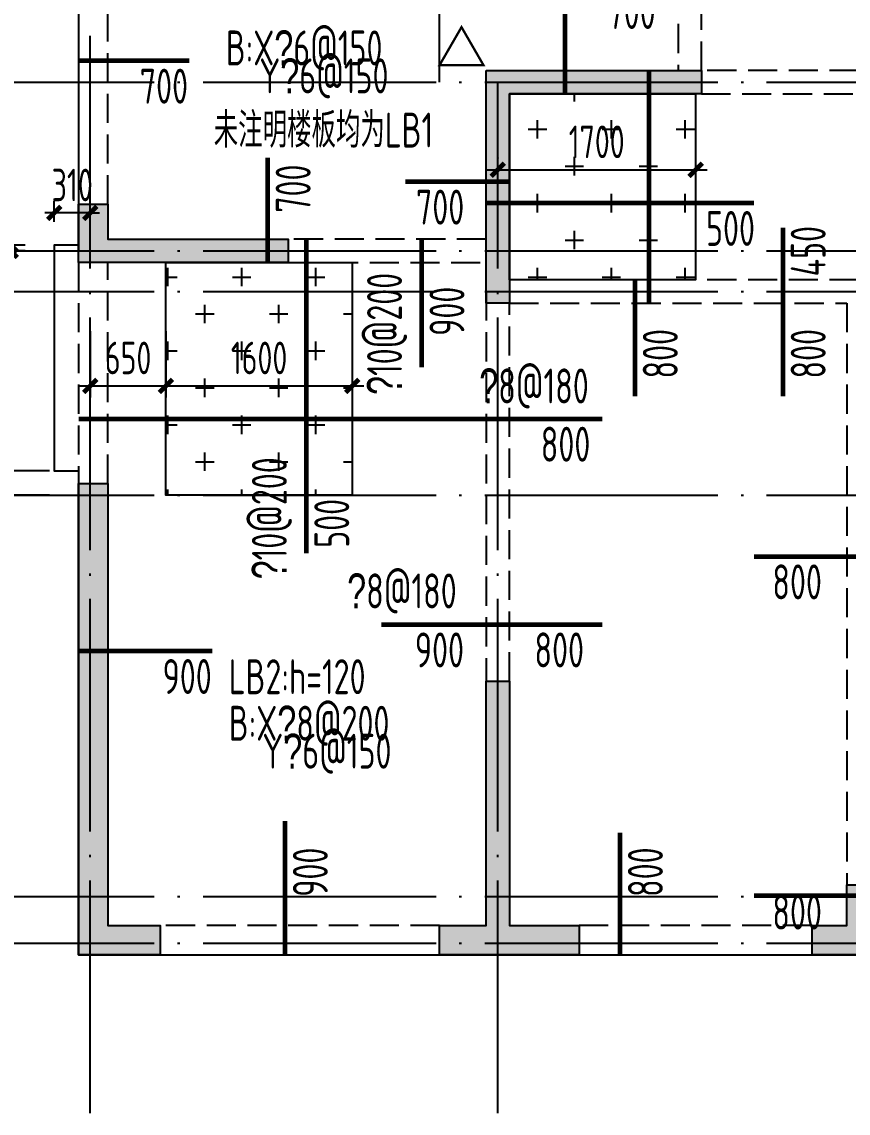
# Model space of a CAD drawing. Extents: x 154268 to 5133249, y -1832900 to 601179.
# Drawn here: x 268103 to 275201, y 551787 to 561168 of the extents above; entities that cross this region are included whole.
import ezdxf
from ezdxf.enums import TextEntityAlignment as Align

# ---------------------------------------------------------------- set-up
doc = ezdxf.new("R2010")
doc.units = 0
doc.header["$LTSCALE"] = 1000
doc.linetypes.add('DASH', pattern=[0.35, 0.25, -0.1])
doc.linetypes.add('DOTE', pattern=[2.42, 2, -0.2, 0.02, -0.2])
for name, color, linetype in [('A-ANNO-AXIS', 94, 'Continuous'), ('A-ANNO-DOTE', 15, 'DOTE'), ('DIM', 3, 'Continuous'), ('FLOOR_NUM', 7, 'Continuous'), ('HATCH', 254, 'Continuous'), ('S-BASE-SING-实线', 7, 'Continuous'), ('S-BEAM-实线', 4, 'Continuous'), ('S-FLOOR-UP-文字', 7, 'Continuous'), ('S-FLOOR-UP-标注', 3, 'Continuous'), ('S-FLOOR-UP-钢筋', 13, 'Continuous'), ('S-WALL-砼墙', 60, 'Continuous'), ('WCOL', 7, 'Continuous'), ('卫生间边线', 2, 'Continuous')]:
    doc.layers.add(name, color=color, linetype=linetype)
doc.styles.add('TSSD_Dimension', font='tssdeng.shx', dxfattribs={"width": 0.7, "bigfont": 'Hztxt.shx'})
doc.styles.add('TSSD_Label', font='tssdeng.shx', dxfattribs={"width": 0.7, "bigfont": 'hztxt.shx'})
doc.styles.add('tssd_rein', font='tssdeng.shx', dxfattribs={"width": 0.7, "bigfont": 'hztxt.shx'})
doc.dimstyles.get("Standard").update_dxf_attribs({"dimtxt": 300, "dimasz": 100, "dimexe": 100, "dimexo": 250, "dimgap": 100, "dimtad": 1, "dimdec": 0, "dimzin": 0, "dimdsep": 46, "dimtxsty": 'TSSD_Dimension', "dimblk": 'ARCHTICK', "dimblk1": 'ARCHTICK', "dimblk2": 'ARCHTICK', "dimcen": 0, "dimdle": 100, "dimclrt": 7, "dimadec": 0, "dimazin": 0, "dimtfac": 1, "dimtdec": 0, "dimtix": 1, "dimtmove": 2, "dimatfit": 3, "dimfxl": 1, "dimtolj": 1, "dimtzin": 0, "dimarcsym": 0})
doc.dimstyles.new('TSSD_100_100$0', dxfattribs={"dimtxt": 280, "dimasz": 80, "dimexe": 100, "dimexo": 250, "dimgap": 100, "dimtad": 1, "dimdec": 0, "dimzin": 0, "dimdsep": 46, "dimtxsty": 'TSSD_Dimension', "dimblk": 'ARCHTICK', "dimcen": 0, "dimdle": 100, "dimclrd": 3, "dimclre": 3, "dimclrt": 7, "dimadec": 0, "dimazin": 0, "dimtfac": 1, "dimtdec": 0, "dimtix": 1, "dimtmove": 2, "dimatfit": 3, "dimldrblk": 'ARCHTICK', "dimfxl": 100, "dimtolj": 1, "dimtzin": 0, "dimarcsym": 0})
pattern_1 = [(0, (-4095395.14, 1870566.54), (317.5, 317.5), [158.75, -476.25]), (90, (-4095315.76, 1870487.16), (-317.5, 317.5), [158.75, -476.25])]

# ---------------------------------------------------------------- blocks, each defined once
blk = doc.blocks.new('T4zw1')
at = {"layer": 'A-ANNO-DOTE'}
for p, q in [((1555856.5, -2354198.9), (1555856.5, -2338822.9)), ((1558856.5, -2345336.9), (1558856.5, -2338822.9)), ((1554406.3, -2345336.9), (1601542.4, -2345336.9)), ((1559356.5, -2354198.9), (1559356.5, -2345336.9)), ((1554406.3, -2346786.9), (1601542.4, -2346786.9)), ((1554406.3, -2347136.9), (1601542.4, -2347136.9)), ((1554406.3, -2348886.9), (1601542.4, -2348886.9)), ((1554406.3, -2352336.9), (1601542.4, -2352336.9)), ((1554406.3, -2352736.9), (1601542.4, -2352736.9))]:
    blk.add_line(p, q, dxfattribs=at)
blk = doc.blocks.new('*D4869')
at = {"layer": 'Defpoints', "color": 0, "transparency": 16777216}
for p in [(150, 2509.3), (1049.9, 2509.3), (1049.9, 2209.3)]:
    blk.add_point(p, dxfattribs=at)
at = {"layer": 'S-FLOOR-UP-标注', "color": 3, "transparency": 16777216, "insert": (832.5, 2291.4), "char_height": 300, "attachment_point": 5, "style": 'TSSD_Dimension'}
blk.add_mtext('\\A1;900', dxfattribs=at)
blk = doc.blocks.new('_None')
blk = doc.blocks.new('*D4870')
at = {"layer": 'Defpoints', "color": 0, "transparency": 16777216}
for p in [(1672.6, 1049.9), (1972.6, 1049.9), (1672.6, 150)]:
    blk.add_point(p, dxfattribs=at)
at = {"layer": 'S-FLOOR-UP-文字', "color": 3, "transparency": 16777216, "insert": (1890.4, 609.4), "char_height": 300, "attachment_point": 5, "rotation": 90, "style": 'TSSD_Dimension'}
blk.add_mtext('\\A1;900', dxfattribs=at)
blk = doc.blocks.new('*D4871')
at = {"layer": 'Defpoints', "color": 0, "transparency": 16777216}
for p in [(4550.8, 949.9), (4850.8, 949.9), (4550.8, 150)]:
    blk.add_point(p, dxfattribs=at)
at = {"layer": 'S-FLOOR-UP-标注', "color": 3, "transparency": 16777216, "insert": (4768.7, 609.4), "char_height": 300, "attachment_point": 5, "rotation": 90, "style": 'TSSD_Dimension'}
blk.add_mtext('\\A1;800', dxfattribs=at)
blk = doc.blocks.new('*D4873')
at = {"layer": 'Defpoints', "color": 0, "transparency": 16777216}
for p in [(150, 7583.4), (849.9, 7583.4), (849.9, 7283.4)]:
    blk.add_point(p, dxfattribs=at)
at = {"layer": 'S-FLOOR-UP-标注', "color": 3, "transparency": 16777216, "insert": (632.5, 7365.5), "char_height": 300, "attachment_point": 5, "style": 'TSSD_Dimension'}
blk.add_mtext('\\A1;700', dxfattribs=at)
blk = doc.blocks.new('*D4851')
at = {"layer": 'Defpoints', "color": 0, "transparency": 16777216}
for p in [(1856.7, 3850), (2156.7, 3850), (1856.7, 3350.1)]:
    blk.add_point(p, dxfattribs=at)
at = {"layer": 'S-FLOOR-UP-标注', "color": 3, "transparency": 16777216, "insert": (2074.6, 3607.8), "char_height": 300, "attachment_point": 5, "rotation": 90, "style": 'TSSD_Dimension'}
blk.add_mtext('\\A1;500', dxfattribs=at)
blk = doc.blocks.new('*D4852')
at = {"layer": 'Defpoints', "color": 0, "transparency": 16777216}
for p in [(1525, 6749.9), (1825, 6749.9), (1525, 6050)]:
    blk.add_point(p, dxfattribs=at)
at = {"layer": 'S-FLOOR-UP-标注', "color": 3, "transparency": 16777216, "insert": (1742.8, 6484.5), "char_height": 300, "attachment_point": 5, "rotation": 90, "style": 'TSSD_Dimension'}
blk.add_mtext('\\A1;700', dxfattribs=at)
blk = doc.blocks.new('*D4853')
at = {"layer": 'Defpoints', "color": 0, "transparency": 16777216}
for p in [(2500.1, 2737.8), (3400, 2737.8), (2500.1, 2437.8)]:
    blk.add_point(p, dxfattribs=at)
at = {"layer": 'S-FLOOR-UP-标注', "color": 3, "transparency": 16777216, "insert": (2999.4, 2519.9), "char_height": 300, "attachment_point": 5, "style": 'TSSD_Dimension'}
blk.add_mtext('\\A1;900', dxfattribs=at)
blk = doc.blocks.new('*D4854')
at = {"layer": 'Defpoints', "color": 0, "transparency": 16777216}
for p in [(3600, 2737.8), (4399.9, 2737.8), (3600, 2437.8)]:
    blk.add_point(p, dxfattribs=at)
at = {"layer": 'S-FLOOR-UP-标注', "color": 3, "transparency": 16777216, "insert": (4028.3, 2519.9), "char_height": 300, "attachment_point": 5, "style": 'TSSD_Dimension'}
blk.add_mtext('\\A1;800', dxfattribs=at)
blk = doc.blocks.new('*D4856')
at = {"layer": 'Defpoints', "color": 0, "transparency": 16777216}
for p in [(5700.1, 3322.4), (6500, 3322.4), (6500, 3022.4)]:
    blk.add_point(p, dxfattribs=at)
at = {"layer": 'S-FLOOR-UP-标注', "color": 3, "transparency": 16777216, "insert": (6071.7, 3104.6), "char_height": 300, "attachment_point": 5, "style": 'TSSD_Dimension'}
blk.add_mtext('\\A1;800', dxfattribs=at)
blk = doc.blocks.new('*D4860')
at = {"layer": 'Defpoints', "color": 0, "transparency": 16777216}
for p in [(4350.1, 8225), (5050, 8225), (4350.1, 7925)]:
    blk.add_point(p, dxfattribs=at)
at = {"layer": 'S-FLOOR-UP-标注', "color": 3, "transparency": 16777216, "insert": (4649.4, 8007.2), "char_height": 300, "attachment_point": 5, "style": 'TSSD_Dimension'}
blk.add_mtext('\\A1;700', dxfattribs=at)
blk = doc.blocks.new('*D4959')
at = {"layer": 'Defpoints', "color": 0, "transparency": 16777216}
for p in [(5700.1, 484.2), (6500, 484.2), (6500, 184.2)]:
    blk.add_point(p, dxfattribs=at)
at = {"layer": 'S-FLOOR-UP-标注', "color": 3, "transparency": 16777216, "insert": (6071.7, 266.3), "char_height": 300, "attachment_point": 5, "style": 'TSSD_Dimension'}
blk.add_mtext('\\A1;800', dxfattribs=at)
blk = doc.blocks.new('*D4965')
at = {"layer": 'Defpoints', "color": 0, "transparency": 16777216}
for p in [(3600, 4505.8), (4399.9, 4505.8), (4399.9, 4205.8)]:
    blk.add_point(p, dxfattribs=at)
at = {"layer": 'S-FLOOR-UP-标注', "color": 3, "transparency": 16777216, "insert": (4082.5, 4287.9), "char_height": 300, "attachment_point": 5, "style": 'TSSD_Dimension'}
blk.add_mtext('\\A1;800', dxfattribs=at)
blk = doc.blocks.new('*D4966')
at = {"layer": 'Defpoints', "color": 0, "transparency": 16777216}
for p in [(2845.9, 5850), (3145.9, 5850), (2845.9, 4950.1)]:
    blk.add_point(p, dxfattribs=at)
at = {"layer": 'S-FLOOR-UP-标注', "color": 3, "transparency": 16777216, "insert": (3063.8, 5430.8), "char_height": 300, "attachment_point": 5, "rotation": 90, "style": 'TSSD_Dimension'}
blk.add_mtext('\\A1;900', dxfattribs=at)
blk = doc.blocks.new('*D4914')
at = {"layer": 'Defpoints', "color": 0, "transparency": 16777216}
for p in [(2705.8, 6543.6), (3405.7, 6543.6), (2705.8, 6243.6)]:
    blk.add_point(p, dxfattribs=at)
at = {"layer": 'S-FLOOR-UP-标注', "color": 3, "transparency": 16777216, "insert": (3005.1, 6325.8), "char_height": 300, "attachment_point": 5, "style": 'TSSD_Dimension'}
blk.add_mtext('\\A1;700', dxfattribs=at)
blk = doc.blocks.new('*D4916')
at = {"layer": 'Defpoints', "color": 0, "transparency": 16777216}
for p in [(5200, 6360.4), (5700, 6360.4), (5200, 6060.4)]:
    blk.add_point(p, dxfattribs=at)
at = {"layer": 'S-FLOOR-UP-标注', "color": 3, "transparency": 16777216, "insert": (5499.3, 6142.6), "char_height": 300, "attachment_point": 5, "style": 'TSSD_Dimension'}
blk.add_mtext('\\A1;500', dxfattribs=at)
blk = doc.blocks.new('*D4920')
at = {"layer": 'Defpoints', "color": 0, "transparency": 16777216}
for p in [(5949.1, 5500), (5949.1, 4700.1), (6249.1, 4700.1)]:
    blk.add_point(p, dxfattribs=at)
at = {"layer": 'S-FLOOR-UP-标注', "color": 3, "transparency": 16777216, "insert": (6166.9, 5065.5), "char_height": 300, "attachment_point": 5, "rotation": 90, "style": 'TSSD_Dimension'}
blk.add_mtext('\\A1;800', dxfattribs=at)
blk = doc.blocks.new('*D4921')
at = {"layer": 'Defpoints', "color": 0, "transparency": 16777216}
for p in [(5949.1, 6149.9), (5949.1, 5700), (6249.1, 5700)]:
    blk.add_point(p, dxfattribs=at)
at = {"layer": 'S-FLOOR-UP-标注', "color": 3, "transparency": 16777216, "insert": (6166.9, 5946.9), "char_height": 300, "attachment_point": 5, "rotation": 90, "style": 'TSSD_Dimension'}
blk.add_mtext('\\A1;450', dxfattribs=at)
blk = doc.blocks.new('*D4925')
at = {"layer": 'Defpoints', "color": 0, "transparency": 16777216}
for p in [(4678.6, 5500), (4678.6, 4700.1), (4978.6, 4700.1)]:
    blk.add_point(p, dxfattribs=at)
at = {"layer": 'S-FLOOR-UP-标注', "color": 3, "transparency": 16777216, "insert": (4896.4, 5065.5), "char_height": 300, "attachment_point": 5, "rotation": 90, "style": 'TSSD_Dimension'}
blk.add_mtext('\\A1;800', dxfattribs=at)
blk = doc.blocks.new('T4sbzpm1')
at = {"layer": 'S-BEAM-实线', "linetype": 'DASH'}
for p, q in [((5150, 9050), (5150, 7600)), ((5350, 7600), (5350, 9050)), ((0, 8950), (0, 6450)), ((250, 6450), (250, 8950)), ((8800, 7600), (5350, 7600)), ((5350, 7400), (8800, 7400)), ((3500, 6150), (1800, 6150)), ((0, 5950), (0, 4050)), ((250, 4050), (250, 5950)), ((1800, 5950), (3500, 5950)), ((8800, 5800), (3700, 5800)), ((3500, 5700), (3500, 2350)), ((3700, 5600), (6600, 5600)), ((3700, 2350), (3700, 5600)), ((6600, 5600), (6600, 600)), ((3100, 250), (700, 250)), ((6300, 250), (4300, 250)), ((700, 0), (3100, 0)), ((4300, 0), (6300, 0))]:
    blk.add_line(p, q, dxfattribs=at)
at = {"layer": 'S-WALL-砼墙'}
for points in [[(3500, 7600), (5350, 7600), (5350, 7400), (3700, 7400), (3700, 5600), (3500, 5600)], [(0, 6450), (250, 6450), (250, 6150), (1800, 6150), (1800, 5950), (0, 5950)], [(0, 4050), (250, 4050), (250, 250), (700, 250), (700, 0), (0, 0)], [(3500, 2350), (3700, 2350), (3700, 250), (4300, 250), (4300, 0), (3100, 0), (3100, 250), (3500, 250)], [(6300, 0), (6300, 250), (6600, 250), (6600, 600), (7100, 600), (7100, 400), (6800, 400), (6800, 0)]]:
    blk.add_lwpolyline(points, close=True, dxfattribs=at)
blk = doc.blocks.new('_ArchTick')
at = {"color": 0, "linetype": 'ByBlock', "const_width": 0.5}
blk.add_lwpolyline([(-0.71, -0.71), (0.71, 0.71)], dxfattribs=at)
blk = doc.blocks.new('*D377')
at = {"layer": 'Defpoints', "color": 0, "transparency": 16777216}
for p in [(5200, -5703.1), (3500, -5851.1), (5200, -5851.1)]:
    blk.add_point(p, dxfattribs=at)
at = {"layer": 'DIM', "color": 3, "lineweight": -2, "transparency": 16777216}
for p, q in [((3500, -5601.1), (3500, -5603.1)), ((5200, -5601.1), (5200, -5603.1)), ((3400, -5703.1), (5300, -5703.1))]:
    blk.add_line(p, q, dxfattribs=at)
at = {"layer": 'DIM', "color": 3, "lineweight": -2, "transparency": 16777216, "xscale": 80, "yscale": 80, "zscale": 80, "rotation": 180}
blk.add_blockref('_ArchTick', (3500, -5703.1), dxfattribs=at)
at = {"layer": 'DIM', "color": 3, "lineweight": -2, "transparency": 16777216, "xscale": 80, "yscale": 80, "zscale": 80}
blk.add_blockref('_ArchTick', (5200, -5703.1), dxfattribs=at)
at = {"layer": 'DIM', "color": 7, "transparency": 16777216, "insert": (4350, -5463.1), "char_height": 280, "attachment_point": 5, "style": 'TSSD_Dimension'}
blk.add_mtext('\\A1;1700', dxfattribs=at)
blk = doc.blocks.new('*D386')
at = {"layer": 'Defpoints', "color": 0, "transparency": 16777216}
for p in [(0, -6840.8), (650, -6840.8), (650, -7560.7)]:
    blk.add_point(p, dxfattribs=at)
at = {"layer": 'DIM', "color": 3, "lineweight": -2, "transparency": 16777216}
for p, q in [((0, -7090.8), (0, -7660.7)), ((650, -7090.8), (650, -7660.7)), ((-100, -7560.7), (750, -7560.7))]:
    blk.add_line(p, q, dxfattribs=at)
at = {"layer": 'DIM', "color": 3, "lineweight": -2, "transparency": 16777216, "xscale": 80, "yscale": 80, "zscale": 80, "rotation": 180}
blk.add_blockref('_ArchTick', (0, -7560.7), dxfattribs=at)
at = {"layer": 'DIM', "color": 3, "lineweight": -2, "transparency": 16777216, "xscale": 80, "yscale": 80, "zscale": 80}
blk.add_blockref('_ArchTick', (650, -7560.7), dxfattribs=at)
at = {"layer": 'DIM', "color": 7, "transparency": 16777216, "insert": (325, -7320.7), "char_height": 280, "attachment_point": 5, "style": 'TSSD_Dimension'}
blk.add_mtext('\\A1;650', dxfattribs=at)
blk = doc.blocks.new('*D387')
at = {"layer": 'Defpoints', "color": 0, "transparency": 16777216}
for p in [(650, -6840.8), (2250, -6840.8), (2250, -7560.7)]:
    blk.add_point(p, dxfattribs=at)
at = {"layer": 'DIM', "color": 3, "lineweight": -2, "transparency": 16777216}
for p, q in [((650, -7090.8), (650, -7660.7)), ((2250, -7090.8), (2250, -7660.7)), ((550, -7560.7), (2350, -7560.7))]:
    blk.add_line(p, q, dxfattribs=at)
at = {"layer": 'DIM', "color": 3, "lineweight": -2, "transparency": 16777216, "xscale": 80, "yscale": 80, "zscale": 80, "rotation": 180}
blk.add_blockref('_ArchTick', (650, -7560.7), dxfattribs=at)
at = {"layer": 'DIM', "color": 3, "lineweight": -2, "transparency": 16777216, "xscale": 80, "yscale": 80, "zscale": 80}
blk.add_blockref('_ArchTick', (2250, -7560.7), dxfattribs=at)
at = {"layer": 'DIM', "color": 7, "transparency": 16777216, "insert": (1450, -7320.7), "char_height": 280, "attachment_point": 5, "style": 'TSSD_Dimension'}
blk.add_mtext('\\A1;1600', dxfattribs=at)
blk = doc.blocks.new('*D4744')
at = {"layer": 'Defpoints', "color": 0, "transparency": 16777216}
for p in [(-651.6, 4160), (0, 4160), (0, 3950)]:
    blk.add_point(p, dxfattribs=at)
at = {"layer": 'DIM', "color": 3, "lineweight": -2, "transparency": 16777216}
for p, q in [((-651.6, 4160), (-651.6, 4240)), ((-250, 4160), (-751.6, 4160)), ((-651.6, 3950), (-651.6, 4160)), ((-250, 3950), (-751.6, 3950)), ((-651.6, 3950), (-651.6, 3870))]:
    blk.add_line(p, q, dxfattribs=at)
at = {"layer": 'DIM', "color": 3, "lineweight": -2, "transparency": 16777216, "xscale": 80, "yscale": 80, "zscale": 80}
for p, rotation in [((-651.6, 4160), 270), ((-651.6, 3950), 90)]:
    blk.add_blockref('_ArchTick', p, dxfattribs=dict(at, rotation=rotation))
at = {"layer": 'DIM', "color": 7, "transparency": 16777216, "insert": (-891.6, 4055), "char_height": 280, "attachment_point": 5, "rotation": 90, "style": 'TSSD_Dimension'}
blk.add_mtext('\\A1;210', dxfattribs=at)
blk = doc.blocks.new('*D4745')
at = {"layer": 'Defpoints', "color": 0, "transparency": 16777216}
for p in [(-210, 6100), (-582.6, 6050), (-210, 6050)]:
    blk.add_point(p, dxfattribs=at)
at = {"layer": 'DIM', "color": 3, "lineweight": -2, "transparency": 16777216}
for p, q in [((-460, 6100), (-682.6, 6100)), ((-582.6, 6100), (-582.6, 6180)), ((-582.6, 6100), (-582.6, 6050)), ((-460, 6050), (-682.6, 6050)), ((-582.6, 6050), (-582.6, 5970))]:
    blk.add_line(p, q, dxfattribs=at)
at = {"layer": 'DIM', "color": 3, "lineweight": -2, "transparency": 16777216, "xscale": 80, "yscale": 80, "zscale": 80}
for p, rotation in [((-582.6, 6100), 270), ((-582.6, 6050), 90)]:
    blk.add_blockref('_ArchTick', p, dxfattribs=dict(at, rotation=rotation))
at = {"layer": 'DIM', "color": 7, "transparency": 16777216, "insert": (-822.6, 6075), "char_height": 280, "attachment_point": 5, "rotation": 90, "style": 'TSSD_Dimension'}
blk.add_mtext('\\A1;50', dxfattribs=at)
blk = doc.blocks.new('*D4746')
at = {"layer": 'Defpoints', "color": 0, "transparency": 16777216}
for p in [(-210, 6376), (-210, 6050), (100, 6050)]:
    blk.add_point(p, dxfattribs=at)
at = {"layer": 'DIM', "color": 3, "lineweight": -2, "transparency": 16777216}
for p, q in [((-210, 6300), (-210, 6476)), ((100, 6300), (100, 6476)), ((-210, 6376), (-290, 6376)), ((100, 6376), (-210, 6376)), ((100, 6376), (180, 6376))]:
    blk.add_line(p, q, dxfattribs=at)
at = {"layer": 'DIM', "color": 3, "lineweight": -2, "transparency": 16777216, "xscale": 80, "yscale": 80, "zscale": 80}
blk.add_blockref('_ArchTick', (-210, 6376), dxfattribs=at)
at = {"layer": 'DIM', "color": 3, "lineweight": -2, "transparency": 16777216, "xscale": 80, "yscale": 80, "zscale": 80, "rotation": 180}
blk.add_blockref('_ArchTick', (100, 6376), dxfattribs=at)
at = {"layer": 'DIM', "color": 7, "transparency": 16777216, "insert": (-55, 6616), "char_height": 280, "attachment_point": 5, "style": 'TSSD_Dimension'}
blk.add_mtext('\\A1;310', dxfattribs=at)
blk = doc.blocks.new('T4sbzbj')
at = {"layer": 'S-FLOOR-UP-钢筋', "color": 1, "const_width": 40}
for points in [[(4078.6, 7300), (4078.6, 9899.9)], [(849.9, 7583.4), (-100, 7583.4)], [(4798.1, 7500), (4798.1, 5500)], [(1525, 6749.9), (1525, 5850)], [(2705.8, 6543.6), (3600, 6543.6)], [(3400, 6360.4), (5700, 6360.4)], [(5949.1, 4700.1), (5949.1, 6149.9)], [(1856.7, 6050), (1856.7, 3350.1)], [(2845.9, 6050), (2845.9, 4950.1)], [(4678.6, 4700.1), (4678.6, 5700)], [(4399.9, 4505.8), (-100, 4505.8)], [(7399.9, 3322.4), (5700.1, 3322.4)], [(2500.1, 2737.8), (4399.9, 2737.8)], [(1049.9, 2509.3), (-100, 2509.3)], [(1672.6, 1049.9), (1672.6, -100)], [(4550.8, 949.9), (4550.8, -100)], [(6700, 408.2), (5700.1, 408.2)]]:
    blk.add_lwpolyline(points, dxfattribs=at)
at = {"layer": 'S-WALL-砼墙', "linetype": 'Continuous', "const_width": 20}
blk.add_lwpolyline([(3188.9, 7872.8), (3000, 7545.7), (3377.8, 7545.7)], close=True, dxfattribs=at)
at = {"layer": 'S-FLOOR-UP-文字', "color": 7, "width": 0.7}
for s, style, p in [('B:X\ue53a6@150', 'TSSD_Label', (1164, 7544.2)), ('未注明楼板均为LB1', 'tssd_rein', (1060.5, 6838.1)), ('LB2:h=120', 'TSSD_Label', (1189.7, 2139.5)), ('B:X\ue53a8@200', 'TSSD_Label', (1189.7, 1739.5))]:
    blk.add_text(s, height=300, dxfattribs=dict(at, style=style)).set_placement(p)
at = {"layer": 'S-FLOOR-UP-文字', "color": 7, "style": 'TSSD_Label', "width": 0.7}
for s, p in [('Y\ue53a6@150', (1452, 7214)), ('\ue53a8@180', (3341.1, 4548.4)), ('\ue53a8@180', (2206.7, 2786.7)), ('Y\ue53a6@150', (1477.7, 1409.3))]:
    blk.add_text(s, height=300, dxfattribs=at).set_placement(p, align=Align.BOTTOM_LEFT)
for p in [(2767.6, 4711.3), (1778.4, 3126.2)]:
    blk.add_text('\ue53a10@200', height=300, rotation=90, dxfattribs=at).set_placement(p, align=Align.BOTTOM_LEFT)
at = {"layer": 'S-FLOOR-UP-文字', "color": 7}
dim = blk.add_linear_dim(base=(1972.6, 1049.9), p1=(1672.6, 150), p2=(1672.6, 1049.9), angle=270, dimstyle='Standard', override={"dimexe": 150, "dimexo": 120, "dimgap": 60, "dimblk1": 'None', "dimblk2": 'None', "dimsah": 1, "dimse1": 1, "dimse2": 1, "dimsd1": 1, "dimsd2": 1, "dimclrd": 256, "dimclre": 256, "dimclrt": 3}, dxfattribs=at)
dim.commit()
dim.dimension.update_dxf_attribs({"geometry": '*D4870', "text_midpoint": (1890.4, 609.4), "dimtype": 128})
at = {"layer": 'S-FLOOR-UP-标注'}
for base, p1, p2, picture, middle in [((4350.1, 7925), (5050, 8225), (4350.1, 8225), '*D4860', (4649.4, 8007.2)), ((2705.8, 6243.6), (3405.7, 6543.6), (2705.8, 6543.6), '*D4914', (3005.1, 6325.8)), ((5200, 6060.4), (5700, 6360.4), (5200, 6360.4), '*D4916', (5499.3, 6142.6)), ((2500.1, 2437.8), (3400, 2737.8), (2500.1, 2737.8), '*D4853', (2999.4, 2519.9)), ((3600, 2437.8), (4399.9, 2737.8), (3600, 2737.8), '*D4854', (4028.3, 2519.9))]:
    dim = blk.add_linear_dim(base=base, p1=p1, p2=p2, dimstyle='Standard', override={"dimexe": 150, "dimexo": 120, "dimgap": 60, "dimblk1": 'None', "dimblk2": 'None', "dimsah": 1, "dimse1": 1, "dimse2": 1, "dimsd1": 1, "dimsd2": 1, "dimclrd": 256, "dimclre": 256, "dimclrt": 3}, dxfattribs=at)
    dim.commit()
    dim.dimension.update_dxf_attribs({"geometry": picture, "text_midpoint": middle, "dimtype": 128})
for base, p1, p2, angle, picture, middle in [((849.9, 7283.4), (150, 7583.4), (849.9, 7583.4), 180, '*D4873', (632.5, 7365.5)), ((1825, 6749.9), (1525, 6050), (1525, 6749.9), 270, '*D4852', (1742.8, 6484.5)), ((6249.1, 5700), (5949.1, 6149.9), (5949.1, 5700), 90, '*D4921', (6166.9, 5946.9)), ((3145.9, 5850), (2845.9, 4950.1), (2845.9, 5850), 270, '*D4966', (3063.8, 5430.8)), ((4978.6, 4700.1), (4678.6, 5500), (4678.6, 4700.1), 90, '*D4925', (4896.4, 5065.5)), ((6249.1, 4700.1), (5949.1, 5500), (5949.1, 4700.1), 90, '*D4920', (6166.9, 5065.5)), ((4399.9, 4205.8), (3600, 4505.8), (4399.9, 4505.8), 180, '*D4965', (4082.5, 4287.9)), ((2156.7, 3850), (1856.7, 3350.1), (1856.7, 3850), 270, '*D4851', (2074.6, 3607.8)), ((6500, 3022.4), (5700.1, 3322.4), (6500, 3322.4), 180, '*D4856', (6071.7, 3104.6)), ((1049.9, 2209.3), (150, 2509.3), (1049.9, 2509.3), 180, '*D4869', (832.5, 2291.4)), ((4850.8, 949.9), (4550.8, 150), (4550.8, 949.9), 270, '*D4871', (4768.7, 609.4)), ((6500, 184.2), (5700.1, 484.2), (6500, 484.2), 180, '*D4959', (6071.7, 266.3))]:
    dim = blk.add_linear_dim(base=base, p1=p1, p2=p2, angle=angle, dimstyle='Standard', override={"dimexe": 150, "dimexo": 120, "dimgap": 60, "dimblk1": 'None', "dimblk2": 'None', "dimsah": 1, "dimse1": 1, "dimse2": 1, "dimsd1": 1, "dimsd2": 1, "dimclrd": 256, "dimclre": 256, "dimclrt": 3}, dxfattribs=at)
    dim.commit()
    dim.dimension.update_dxf_attribs({"geometry": picture, "text_midpoint": middle, "dimtype": 128})
blk = doc.blocks.new('2t4wsj1')
at = {"layer": '卫生间边线'}
h = blk.add_hatch(dxfattribs=at)
h.set_pattern_fill('CROSS', color=253, scale=50)
h.set_pattern_definition(pattern_1)
h.paths.add_polyline_path([(3600, -5050), (5200, -5050), (5200, -6650), (3600, -6650)])
h = blk.add_hatch(dxfattribs=at)
h.set_pattern_fill('CROSS', color=253, scale=50)
h.set_pattern_definition(pattern_1)
h.paths.add_polyline_path([(650, -6500), (2250, -6500), (2250, -8500), (650, -8500)])
for points in [[(3600, -5050), (5200, -5050), (5200, -6650), (3600, -6650)], [(650, -6500), (2250, -6500), (2250, -8500), (650, -8500)]]:
    blk.add_lwpolyline(points, close=True, dxfattribs=at)
at = {"layer": 'DIM'}
for base, p1, p2, picture, middle in [((5200, -5703.1), (3500, -5851.1), (5200, -5851.1), '*D377', (4350, -5463.1)), ((650, -7560.7), (0, -6840.8), (650, -6840.8), '*D386', (325, -7320.7)), ((2250, -7560.7), (650, -6840.8), (2250, -6840.8), '*D387', (1450, -7320.7))]:
    dim = blk.add_linear_dim(base=base, p1=p1, p2=p2, dimstyle='TSSD_100_100$0', dxfattribs=at)
    dim.commit()
    dim.dimension.update_dxf_attribs({"geometry": picture, "text_midpoint": middle})
blk = doc.blocks.new('2T4bx')
at = {"color": 1}
for points in [[(0, 4050), (0, 4050), (0, 0), (6800, 0), (6800, 400), (9500, 400), (9500, 5600), (11100, 5600), (11100, 400), (13800, 400)], [(17100, 12550), (7450, 12550), (7450, 10450), (6200, 10450), (6200, 12550), (0, 12550), (0, 6050)], [(0, 5950), (0, 5950), (0, 6100), (-210, 6100), (-210, 4160), (0, 4160), (0, 4050), (0, 4050)]]:
    blk.add_lwpolyline(points, dxfattribs=at)
at = {"layer": 'DIM'}
dim = blk.add_linear_dim(base=(-210, 6376), p1=(100, 6050), p2=(-210, 6050), dimstyle='TSSD_100_100$0', dxfattribs=at)
dim.commit()
dim.dimension.update_dxf_attribs({"geometry": '*D4746', "text_midpoint": (-55, 6616)})
for base, p1, p2, picture, middle in [((-582.6, 6050), (-210, 6100), (-210, 6050), '*D4745', (-822.6, 6075)), ((-651.6, 4160), (0, 3950), (0, 4160), '*D4744', (-891.6, 4055))]:
    dim = blk.add_linear_dim(base=base, p1=p1, p2=p2, angle=90, dimstyle='TSSD_100_100$0', dxfattribs=at)
    dim.commit()
    dim.dimension.update_dxf_attribs({"geometry": picture, "text_midpoint": middle})

msp = doc.modelspace()

# ---------------------------------------------------------------- hatches: boundary and pattern name
at = {"layer": 'HATCH'}
h = msp.add_hatch(dxfattribs=at)
h.set_pattern_fill('ARMORED', color=256, scale=30, style=0)
h.set_pattern_definition([(50, (-2974177.58, 2494596.48), (215.178055, -18.8256405), [22.5, -247.5]), (355, (-2974177.58, 2494596.48), (-41.6254, 225.65764), [18, -198]), (100.4514, (-2974159.64, 2494594.9), (173.552815, 206.831863), [19.122057, -210.342634]), (46.1842, (-2974177.58, 2494656.48), (320.172315, -49.655704), [33.75, -371.25]), (96.6356, (-2974150.9, 2494652.34), (280.398812, 292.23536), [28.683086, -315.5139]), (351.1842, (-2974177.58, 2494656.48), (280.398584, 292.23558), [27, -297]), (21, (-2974147.58, 2494641.48), (179.072116, -120.785667), [22.5, -247.5]), (326, (-2974147.58, 2494641.48), (72.9946, 217.545014), [18, -198]), (71.4514, (-2974132.65, 2494631.41), (252.066789, 96.759149), [19.122057, -210.342634]), (37.5, (-2974177.576, 2494596.48), (3.6479566, 99.8681561), [0, -195.6, 0, -201, 0, -198.75]), (7.5, (-2974177.58, 2494596.48), (78.9208612, 118.3235136), [0, -114.6, 0, -191.1, 0, -75.75]), (327.5, (-2974244.476, 2494596.48), (160.1467309, -6.7664615), [0, -75, 0, -234, 0, -310.5]), (317.5, (-2974274.48, 2494596.48), (174.955851, 30.0314947), [0, -97.5, 0, -155.4, 0, -220.5]), (45, (-2974177.58, 2494596.48), (-106.066017, 106.066017), [])])
h.paths.add_polyline_path([(294590.8, 553149.3), (294590.8, 553349.3), (294290.8, 553349.3), (294290.8, 553749.3), (293790.8, 553749.3), (293790.8, 553549.3), (294090.8, 553549.3), (294090.8, 553149.3)])
h.paths.add_polyline_path([(297290.8, 555649.3), (297090.8, 555649.3), (297090.8, 553349.3), (296590.8, 553349.3), (296590.8, 553149.3), (297890.8, 553149.3), (297890.8, 553349.3), (297290.8, 553349.3)])
h.paths.add_polyline_path([(297690.8, 560549.3), (297690.8, 560749.3), (297090.8, 560749.3), (297090.8, 558749.3), (297290.8, 558749.3), (297290.8, 560549.3)])
h.paths.add_polyline_path([(297840.8, 565499.3), (297840.8, 565699.3), (297090.8, 565699.3), (297090.8, 562899.3), (295740.8, 562899.3), (295740.8, 562699.3), (297090.8, 562699.3), (297090.8, 561999.3), (297290.8, 561999.3), (297290.8, 562699.3), (298690.8, 562699.3), (298690.8, 562899.3), (297290.8, 562899.3), (297290.8, 565499.3)])
h.paths.add_polyline_path([(302790.8, 565699.3), (301990.8, 565699.3), (301990.8, 562699.3), (302190.8, 562699.3), (302190.8, 563199.3), (302690.8, 563199.3), (302690.8, 563399.3), (302190.8, 563399.3), (302190.8, 565499.3), (302790.8, 565499.3)])
h.paths.add_polyline_path([(306740.8, 565699.3), (305940.8, 565699.3), (305940.8, 565499.3), (306540.8, 565499.3), (306540.8, 563399.3), (306140.8, 563399.3), (306140.8, 563199.3), (306740.8, 563199.3)])
h.paths.add_polyline_path([(305390.8, 560549.3), (305390.8, 560749.3), (301990.8, 560749.3), (301990.8, 560549.3), (303790.8, 560549.3), (303790.8, 560199.3), (303990.8, 560199.3), (303990.8, 560549.3)])
h.paths.add_polyline_path([(299890.8, 553149.3), (299890.8, 553349.3), (300190.8, 553349.3), (300190.8, 553749.3), (300690.8, 553749.3), (300690.8, 553549.3), (300390.8, 553549.3), (300390.8, 553149.3)])
h.paths.add_polyline_path([(302490.8, 553549.3), (302490.8, 553749.3), (302890.8, 553749.3), (302890.8, 555649.3), (303090.8, 555649.3), (303090.8, 553549.3)])
h.paths.add_polyline_path([(305290.8, 553549.3), (305290.8, 553749.3), (304890.8, 553749.3), (304890.8, 555649.3), (304690.8, 555649.3), (304690.8, 553549.3)])
h.paths.add_polyline_path([(302390.8, 558749.3), (302390.8, 558949.3), (303190.8, 558949.3), (303190.8, 558749.3), (303090.8, 558749.3), (303090.8, 557949.3), (302890.8, 557949.3), (302890.8, 558749.3)])
h.paths.add_polyline_path([(305390.8, 558749.3), (305390.8, 558949.3), (304590.8, 558949.3), (304590.8, 558749.3), (304690.8, 558749.3), (304690.8, 557949.3), (304890.8, 557949.3), (304890.8, 558749.3)])
h.paths.add_polyline_path([(307890.8, 553149.3), (307890.8, 553399.3), (307590.8, 553399.3), (307590.8, 553749.3), (307090.8, 553749.3), (307090.8, 553549.3), (307390.8, 553549.3), (307390.8, 553149.3)])
h.paths.add_polyline_path([(310690.8, 555499.3), (310490.8, 555499.3), (310490.8, 553399.3), (309890.8, 553399.3), (309890.8, 553149.3), (311090.8, 553149.3), (311090.8, 553399.3), (310690.8, 553399.3)])
h.paths.add_polyline_path([(310690.8, 560749.3), (308840.8, 560749.3), (308840.8, 560549.3), (310490.8, 560549.3), (310490.8, 558749.3), (310690.8, 558749.3)])
h.paths.add_polyline_path([(308690.8, 565449.3), (308690.8, 565699.3), (307990.8, 565699.3), (307990.8, 562199.3), (309040.8, 562199.3), (309040.8, 562399.3), (308190.8, 562399.3), (308190.8, 565449.3)])
h.paths.add_polyline_path([(311690.8, 565449.3), (311690.8, 565699.3), (310490.8, 565699.3), (310490.8, 565449.3), (310990.8, 565449.3), (310990.8, 563799.3), (311190.8, 563799.3), (311190.8, 565449.3)])
h.paths.add_polyline_path([(314190.8, 565699.3), (313190.8, 565699.3), (313190.8, 565449.3), (313940.8, 565449.3), (313940.8, 562099.3), (314190.8, 562099.3)])
h.paths.add_polyline_path([(314190.8, 559599.3), (313940.8, 559599.3), (313940.8, 559299.3), (312390.8, 559299.3), (312390.8, 559099.3), (314190.8, 559099.3)])
h.paths.add_polyline_path([(314190.8, 557199.3), (313940.8, 557199.3), (313940.8, 553399.3), (313490.8, 553399.3), (313490.8, 553149.3), (314190.8, 553149.3)])
h.paths.add_polyline_path([(291290.8, 556249.3), (291490.8, 556249.3), (291490.8, 553749.3), (291990.8, 553749.3), (291990.8, 553549.3), (290790.8, 553549.3), (290790.8, 553749.3), (291290.8, 553749.3)])
h.paths.add_polyline_path([(290490.8, 562699.3), (290490.8, 562899.3), (292290.8, 562899.3), (292290.8, 562699.3), (291490.8, 562699.3), (291490.8, 559299.3), (291290.8, 559299.3), (291290.8, 562699.3)])
h.paths.add_polyline_path([(288190.8, 553149.3), (288190.8, 553349.3), (288490.8, 553349.3), (288490.8, 553749.3), (288990.8, 553749.3), (288990.8, 553549.3), (288690.8, 553549.3), (288690.8, 553149.3)])
h.paths.add_polyline_path([(285490.8, 555649.3), (285690.8, 555649.3), (285690.8, 553349.3), (286190.8, 553349.3), (286190.8, 553149.3), (284890.8, 553149.3), (284890.8, 553349.3), (285490.8, 553349.3)])
h.paths.add_polyline_path([(285090.8, 560549.3), (285090.8, 560749.3), (285690.8, 560749.3), (285690.8, 558749.3), (285490.8, 558749.3), (285490.8, 560549.3)])
h.paths.add_polyline_path([(284940.8, 565499.3), (284940.8, 565699.3), (285690.8, 565699.3), (285690.8, 562899.3), (287040.8, 562899.3), (287040.8, 562699.3), (285690.8, 562699.3), (285690.8, 561999.3), (285490.8, 561999.3), (285490.8, 562699.3), (284090.8, 562699.3), (284090.8, 562899.3), (285490.8, 562899.3), (285490.8, 565499.3)])
h.paths.add_polyline_path([(279990.8, 565699.3), (280790.8, 565699.3), (280790.8, 562699.3), (280590.8, 562699.3), (280590.8, 563199.3), (280090.8, 563199.3), (280090.8, 563399.3), (280590.8, 563399.3), (280590.8, 565499.3), (279990.8, 565499.3)])
h.paths.add_polyline_path([(276040.8, 565699.3), (276840.8, 565699.3), (276840.8, 565499.3), (276240.8, 565499.3), (276240.8, 563399.3), (276640.8, 563399.3), (276640.8, 563199.3), (276040.8, 563199.3)])
h.paths.add_polyline_path([(277390.8, 560549.3), (277390.8, 560749.3), (280790.8, 560749.3), (280790.8, 560549.3), (278990.8, 560549.3), (278990.8, 560199.3), (278790.8, 560199.3), (278790.8, 560549.3)])
h.paths.add_polyline_path([(282890.8, 553149.3), (282890.8, 553349.3), (282590.8, 553349.3), (282590.8, 553749.3), (282090.8, 553749.3), (282090.8, 553549.3), (282390.8, 553549.3), (282390.8, 553149.3)])
h.paths.add_polyline_path([(280290.8, 553549.3), (280290.8, 553749.3), (279890.8, 553749.3), (279890.8, 555649.3), (279690.8, 555649.3), (279690.8, 553549.3)])
h.paths.add_polyline_path([(277490.8, 553549.3), (277490.8, 553749.3), (277890.8, 553749.3), (277890.8, 555649.3), (278090.8, 555649.3), (278090.8, 553549.3)])
h.paths.add_polyline_path([(280390.8, 558749.3), (280390.8, 558949.3), (279590.8, 558949.3), (279590.8, 558749.3), (279690.8, 558749.3), (279690.8, 557949.3), (279890.8, 557949.3), (279890.8, 558749.3)])
h.paths.add_polyline_path([(277390.8, 558749.3), (277390.8, 558949.3), (278190.8, 558949.3), (278190.8, 558749.3), (278090.8, 558749.3), (278090.8, 557949.3), (277890.8, 557949.3), (277890.8, 558749.3)])
h.paths.add_polyline_path([(274890.8, 553149.3), (274890.8, 553399.3), (275190.8, 553399.3), (275190.8, 553749.3), (275690.8, 553749.3), (275690.8, 553549.3), (275390.8, 553549.3), (275390.8, 553149.3)])
h.paths.add_polyline_path([(272090.8, 555499.3), (272290.8, 555499.3), (272290.8, 553399.3), (272890.8, 553399.3), (272890.8, 553149.3), (271690.8, 553149.3), (271690.8, 553399.3), (272090.8, 553399.3)])
h.paths.add_polyline_path([(272090.8, 560749.3), (273940.8, 560749.3), (273940.8, 560549.3), (272290.8, 560549.3), (272290.8, 558749.3), (272090.8, 558749.3)])
h.paths.add_polyline_path([(274090.8, 565449.3), (274090.8, 565699.3), (274790.8, 565699.3), (274790.8, 562199.3), (273740.8, 562199.3), (273740.8, 562399.3), (274590.8, 562399.3), (274590.8, 565449.3)])
h.paths.add_polyline_path([(271090.8, 565449.3), (271090.8, 565699.3), (272290.8, 565699.3), (272290.8, 565449.3), (271790.8, 565449.3), (271790.8, 563799.3), (271590.8, 563799.3), (271590.8, 565449.3)])
h.paths.add_polyline_path([(268590.8, 565699.3), (269590.8, 565699.3), (269590.8, 565449.3), (268840.8, 565449.3), (268840.8, 562099.3), (268590.8, 562099.3)])
h.paths.add_polyline_path([(268590.8, 559599.3), (268840.8, 559599.3), (268840.8, 559299.3), (270390.8, 559299.3), (270390.8, 559099.3), (268590.8, 559099.3)])
h.paths.add_polyline_path([(268590.8, 557199.3), (268840.8, 557199.3), (268840.8, 553399.3), (269290.8, 553399.3), (269290.8, 553149.3), (268590.8, 553149.3)])

# ---------------------------------------------------------------- block references
at = {"layer": 'A-ANNO-AXIS'}
msp.add_blockref('T4zw1', (-1287165.7, 2905986.2), dxfattribs=at)
at = {"layer": 'FLOOR_NUM'}
msp.add_blockref('T4sbzbj', (268690.8, 553249.3), dxfattribs=at)
at = {"layer": 'S-BASE-SING-实线', "color": 3}
msp.add_blockref('2T4bx', (268590.8, 553149.3), dxfattribs=at)
at = {"layer": 'S-WALL-砼墙'}
msp.add_blockref('T4sbzpm1', (268590.8, 553149.3), dxfattribs=at)
at = {"layer": 'WCOL'}
msp.add_blockref('2t4wsj1', (268690.8, 565599.3), dxfattribs=at)

doc.saveas('drawing.dxf')
